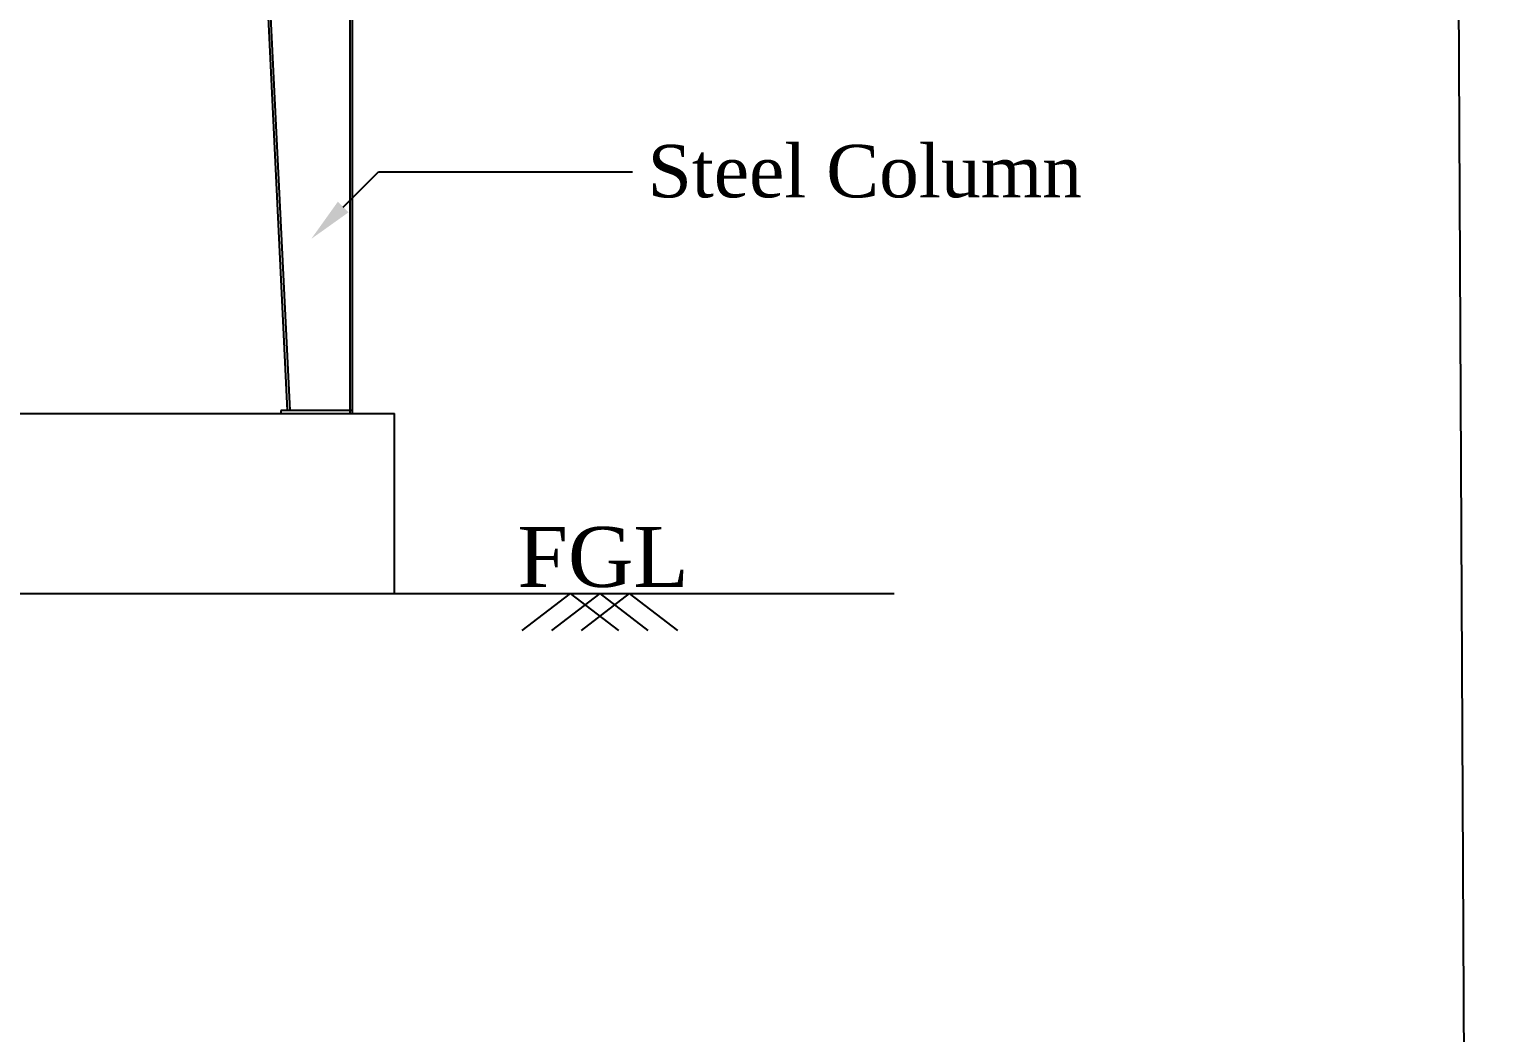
# Model space of a CAD drawing. Header units: metres. Extents: x 1422408 to 2565053, y 3723 to 80428.
# Drawn here: x 2267880.4 to 2267890.19, y 4094.94 to 4101.62 of the extents above; entities that cross this region are included whole.
import ezdxf
from ezdxf.enums import TextEntityAlignment as Align

# ---------------------------------------------------------------- set-up
doc = ezdxf.new("R2010")
doc.units = ezdxf.units.M
doc.header["$LTSCALE"] = 3.5
doc.header["$MEASUREMENT"] = 0
doc.linetypes.add('HIDDEN', pattern=[0.375, 0.25, -0.125])
doc.linetypes.add('LO-04b-R0 Framing-Framer(by Comau) - 131112$0${ Cable   Tele }', pattern=[0])
doc.layers.get('0').update_dxf_attribs({"linetype": 'CONTINUOUS'})
doc.styles.add('style1jaya', font='times.ttf')

msp = doc.modelspace()

# ---------------------------------------------------------------- linework, layer by layer
for p, q in [((2267882.12055, 4099.08167), (2267881.07312, 4120.54167)), ((2267882.13662, 4099.08167), (2267881.08924, 4120.54167)), ((2267882.53662, 4099.06167), (2267882.53662, 4120.54167)), ((2267882.55262, 4099.06167), (2267882.55262, 4120.54167)), ((2267843.35247, 4099.06167), (2267882.83262, 4099.06167)), ((2267882.55262, 4099.08167), (2267882.07591, 4099.08167)), ((2267882.07591, 4099.08167), (2267882.07591, 4099.06167)), ((2267882.83262, 4097.86167), (2267882.83262, 4099.06167)), ((2267837.17137, 4097.86167), (2267882.83262, 4097.86167)), ((2267882.83262, 4097.86167), (2267886.16085, 4097.86167))]:
    msp.add_line(p, q)
at = {"linetype": 'ByBlock', "lineweight": -2}
msp.add_line((2267882.72589, 4100.67257), (2267884.41828, 4100.67257), dxfattribs=at)
at = {"linetype": 'LO-04b-R0 Framing-Framer(by Comau) - 131112$0${ Cable   Tele }'}
for p, q in [((2267884.00223, 4097.86167), (2267883.68132, 4097.61492)), ((2267884.19901, 4097.86167), (2267883.8781, 4097.61492)), ((2267884.00223, 4097.86167), (2267884.32314, 4097.61492)), ((2267884.39579, 4097.86167), (2267884.07488, 4097.61492)), ((2267884.19901, 4097.86167), (2267884.51992, 4097.61492)), ((2267884.39579, 4097.86167), (2267884.7167, 4097.61492))]:
    msp.add_line(p, q, dxfattribs=at)
at = {"color": 1, "ltscale": 0.05}
msp.add_lwpolyline([(2267776.00774, 4139.37097), (2267889.72091, 4139.37097), (2267890.18577, 4050.73093), (2267776.4726, 4050.73093)], close=True, dxfattribs=at)
at = {"linetype": 'ByBlock', "lineweight": -2, "elevation": 0}
msp.add_lwpolyline([(2267882.48994, 4100.43661), (2267882.72589, 4100.67257)], dxfattribs=at)
msp.add_solid([(2267882.52529, 4100.40126), (2267882.2778, 4100.22448), (2267882.45458, 4100.47197)])

# ---------------------------------------------------------------- texts
at = {"linetype": 'HIDDEN', "style": 'style1jaya'}
msp.add_text(' FGL', height=0.4, dxfattribs=at).set_placement((2267884.14606, 4098.10553), align=Align.MIDDLE_CENTER)
at = {"insert": (2267884.51828, 4100.85148), "char_height": 0.35, "attachment_point": 1, "style": 'style1jaya'}
msp.add_mtext('Steel Column', dxfattribs=at)

doc.saveas('drawing.dxf')
